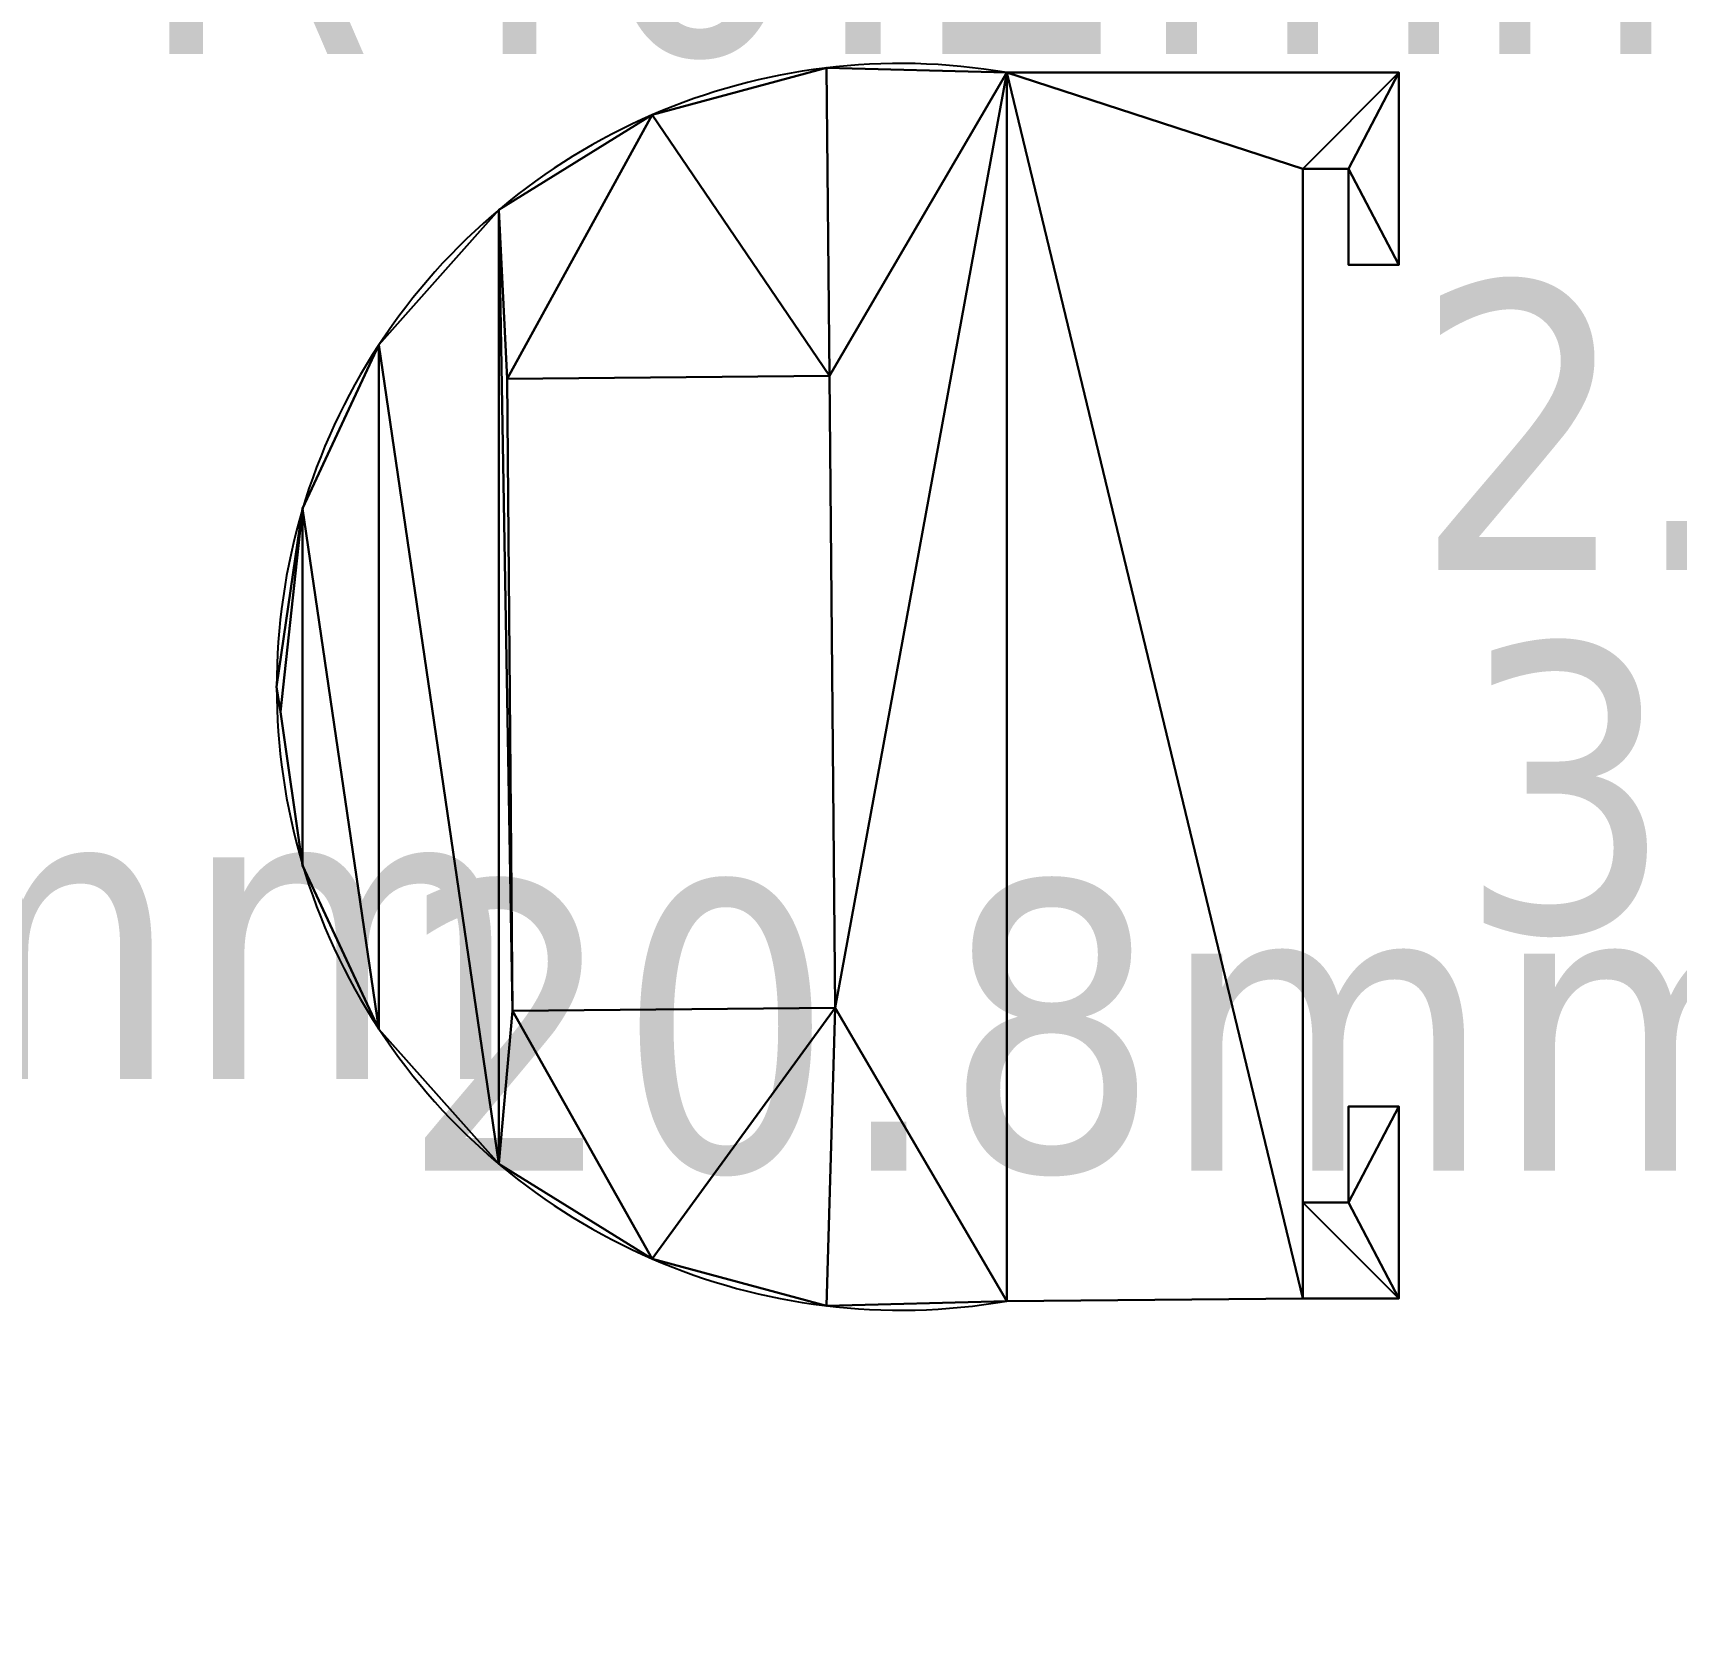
# Model space of a CAD drawing. Extents: x 8092 to 8804, y 9667 to 10646.
# Drawn here: x 8512.7 to 8618.7, y 10046.8 to 10149.3 of the extents above; entities that cross this region are included whole.
import ezdxf

# ---------------------------------------------------------------- set-up
doc = ezdxf.new("R2010")
doc.units = 0
doc.layers.get('0').update_dxf_attribs({"color": 13, "linetype": 'CONTINUOUS'})
doc.layers.get('DEFPOINTS').update_dxf_attribs({"linetype": 'CONTINUOUS'})
doc.styles.add('TAHOMA', font='tahoma.ttf')
doc.dimstyles.new('DIMSTYLE19', dxfattribs={"dimtxt": 18.601356, "dimasz": 9.300678, "dimexe": 9.300678, "dimexo": 9.300678, "dimgap": 1.860136, "dimtad": 0, "dimtih": 1, "dimtoh": 1, "dimdec": 1, "dimzin": 0, "dimtxsty": 'TAHOMA', "dimcen": 0.09, "dimazin": 3, "dimtfac": 1, "dimtdec": 4, "dimtofl": 0, "dimtmove": 0, "dimatfit": 3, "dimtolj": 1, "dimtzin": 0})
doc.dimstyles.new('DIMSTYLE21', dxfattribs={"dimtxt": 18.6817, "dimasz": 9.34085, "dimexe": 9.34085, "dimexo": 9.34085, "dimgap": 1.86817, "dimtad": 0, "dimtih": 1, "dimtoh": 1, "dimdec": 1, "dimzin": 0, "dimtxsty": 'TAHOMA', "dimcen": 0.09, "dimazin": 3, "dimtfac": 1, "dimtdec": 4, "dimtofl": 0, "dimtmove": 0, "dimatfit": 3, "dimtolj": 1, "dimtzin": 0})
doc.dimstyles.new('DIMSTYLE22', dxfattribs={"dimtxt": 18.707922, "dimasz": 9.353961, "dimexe": 9.353961, "dimexo": 9.353961, "dimgap": 1.870792, "dimtad": 0, "dimtih": 1, "dimtoh": 1, "dimdec": 1, "dimzin": 0, "dimtxsty": 'TAHOMA', "dimcen": 0.09, "dimazin": 3, "dimtfac": 1, "dimtdec": 4, "dimtofl": 0, "dimtmove": 0, "dimatfit": 3, "dimtolj": 1, "dimtzin": 0})
doc.dimstyles.new('DIMSTYLE7', dxfattribs={"dimtxt": 19.077141, "dimasz": 9.538571, "dimexe": 9.538571, "dimexo": 9.538571, "dimgap": 1.907714, "dimtad": 0, "dimtih": 1, "dimtoh": 1, "dimdec": 1, "dimzin": 0, "dimtxsty": 'TAHOMA', "dimcen": 0.09, "dimazin": 3, "dimtfac": 1, "dimtdec": 4, "dimtofl": 0, "dimtmove": 0, "dimatfit": 3, "dimtolj": 1, "dimtzin": 0})

# ---------------------------------------------------------------- blocks, each defined once
blk = doc.blocks.new('*D33')
at = {"color": 0}
for p, q in [((8453.98, 10091.16), (8463.52, 10091.16)), ((8453.98, 10081.62), (8453.98, 10091.16)), ((8454.82, 10072.09), (8463.52, 10072.09)), ((8454.82, 10065.89), (8463.52, 10065.89)), ((8453.98, 10056.35), (8453.98, 10046.81))]:
    blk.add_line(p, q, dxfattribs=at)
for points in [[(8452.39, 10081.62), (8455.57, 10081.62), (8453.98, 10072.09)], [(8455.57, 10056.35), (8452.39, 10056.35), (8453.98, 10065.89)]]:
    blk.add_solid(points, dxfattribs=at)
at = {"layer": 'DEFPOINTS', "color": 0}
for p in [(8445.28, 10072.09), (8453.98, 10072.09), (8445.28, 10065.89)]:
    blk.add_point(p, dxfattribs=at)
at = {"color": 0, "insert": (8504.39, 10091.16), "char_height": 19.077, "attachment_point": 5, "style": 'TAHOMA'}
blk.add_mtext('\\A1;6.2mm', dxfattribs=at)
blk = doc.blocks.new('*D37')
at = {"color": 0}
for p, q in [((8698.92, 10134.47), (8698.92, 10114.49)), ((8701.86, 10134.47), (8701.86, 10114.49)), ((8689.62, 10123.79), (8680.32, 10123.79)), ((8711.16, 10123.79), (8720.46, 10123.79))]:
    blk.add_line(p, q, dxfattribs=at)
for points in [[(8689.62, 10122.24), (8689.62, 10125.34), (8698.92, 10123.79)], [(8711.16, 10125.34), (8711.16, 10122.24), (8701.86, 10123.79)]]:
    blk.add_solid(points, dxfattribs=at)
at = {"layer": 'DEFPOINTS', "color": 0}
for p in [(8698.92, 10143.77), (8701.86, 10143.77), (8698.92, 10123.79)]:
    blk.add_point(p, dxfattribs=at)
at = {"color": 0, "insert": (8640.62, 10123.79), "char_height": 18.601, "attachment_point": 5, "style": 'TAHOMA'}
blk.add_mtext('\\A1;2.9mm', dxfattribs=at)
blk = doc.blocks.new('*D38')
at = {"color": 0}
for p, q in [((8701.86, 10092.54), (8701.86, 10109.74)), ((8705.12, 10092.54), (8705.12, 10109.74)), ((8692.56, 10100.44), (8683.26, 10100.44)), ((8714.42, 10100.44), (8723.72, 10100.44))]:
    blk.add_line(p, q, dxfattribs=at)
for points in [[(8692.56, 10098.89), (8692.56, 10101.99), (8701.86, 10100.44)], [(8714.42, 10101.99), (8714.42, 10098.89), (8705.12, 10100.44)]]:
    blk.add_solid(points, dxfattribs=at)
at = {"layer": 'DEFPOINTS', "color": 0}
for p in [(8701.86, 10100.44), (8701.86, 10083.24), (8705.12, 10083.24)]:
    blk.add_point(p, dxfattribs=at)
at = {"color": 0, "insert": (8643.48, 10100.44), "char_height": 18.601, "attachment_point": 5, "style": 'TAHOMA'}
blk.add_mtext('\\A1;3.3mm', dxfattribs=at)
blk = doc.blocks.new('*D41')
at = {"color": 0}
for p, q in [((8638.63, 10085.12), (8629.29, 10085.04)), ((8678.11, 10085.45), (8687.45, 10085.53)), ((8648.01, 10080.07), (8648.05, 10075.85)), ((8668.81, 10080.25), (8668.85, 10076.03))]:
    blk.add_line(p, q, dxfattribs=at)
for points in [[(8678.09, 10087.01), (8678.12, 10083.89), (8668.77, 10085.37)], [(8638.64, 10083.56), (8638.61, 10086.67), (8647.97, 10085.2)]]:
    blk.add_solid(points, dxfattribs=at)
at = {"layer": 'DEFPOINTS', "color": 0}
for p in [(8647.93, 10089.41), (8668.73, 10089.59), (8647.97, 10085.2)]:
    blk.add_point(p, dxfattribs=at)
at = {"color": 0, "insert": (8582.4, 10085.04), "char_height": 18.682, "attachment_point": 5, "style": 'TAHOMA'}
blk.add_mtext('\\A1;20.8mm', dxfattribs=at)
blk = doc.blocks.new('*D42')
at = {"color": 0}
for p, q in [((8627.76, 10157.14), (8637.12, 10157.14)), ((8637.12, 10157.14), (8642.8, 10149.71)), ((8672.86, 10110.32), (8673.04, 10110.32)), ((8672.95, 10110.23), (8672.95, 10110.41))]:
    blk.add_line(p, q, dxfattribs=at)
blk.add_solid([(8641.56, 10148.76), (8644.04, 10150.66), (8648.49, 10142.28)], dxfattribs=at)
at = {"layer": 'DEFPOINTS', "color": 0}
for p in [(8648.49, 10142.28), (8672.95, 10110.32)]:
    blk.add_point(p, dxfattribs=at)
at = {"color": 0, "insert": (8573.09, 10157.14), "char_height": 18.7079, "attachment_point": 5, "style": 'TAHOMA'}
blk.add_mtext('\\A1;R40.2mm', dxfattribs=at)

msp = doc.modelspace()

# ---------------------------------------------------------------- linework, layer by layer
for p, q in [((8563.92, 10147.08), (8563.92, 10147.08, 3.5)), ((8600.86, 10146.77), (8575.56, 10146.77)), ((8600.86, 10146.77, 3.5), (8575.56, 10146.77, 3.5)), ((8575.56, 10146.77), (8575.56, 10146.77, 3.5)), ((8600.86, 10146.77), (8600.86, 10134.37)), ((8600.86, 10146.77, 3.5), (8600.86, 10134.37, 3.5)), ((8600.86, 10146.77), (8600.86, 10146.77, 3.5)), ((8552.68, 10144.04), (8552.68, 10144.04, 3.5)), ((8594.66, 10140.57), (8594.66, 10073.84)), ((8594.66, 10140.57), (8597.6, 10140.57)), ((8594.66, 10140.57, 3.5), (8597.6, 10140.57, 3.5)), ((8594.66, 10140.57, 3.5), (8594.66, 10073.84, 3.5)), ((8594.66, 10140.57), (8594.66, 10140.57, 3.5)), ((8597.6, 10140.57), (8597.6, 10134.37)), ((8597.6, 10140.57, 3.5), (8597.6, 10134.37, 3.5)), ((8597.6, 10140.57), (8597.6, 10140.57, 3.5)), ((8542.77, 10137.91), (8542.77, 10137.91, 3.5)), ((8597.6, 10134.37), (8600.86, 10134.37)), ((8597.6, 10134.37, 3.5), (8600.86, 10134.37, 3.5)), ((8597.6, 10134.37), (8597.6, 10134.37, 3.5)), ((8600.86, 10134.37), (8600.86, 10134.37, 3.5)), ((8535.04, 10129.2), (8535.04, 10129.2, 3.5)), ((8564.12, 10127.19), (8543.32, 10127.01)), ((8564.12, 10127.19, 3.5), (8543.32, 10127.01, 3.5)), ((8564.47, 10086.39), (8564.12, 10127.19)), ((8564.47, 10086.39, 3.5), (8564.12, 10127.19, 3.5)), ((8564.12, 10127.19), (8564.12, 10127.19, 3.5)), ((8543.32, 10127.01), (8543.67, 10086.21)), ((8543.32, 10127.01, 3.5), (8543.67, 10086.21, 3.5)), ((8543.32, 10127.01), (8543.32, 10127.01, 3.5)), ((8530.12, 10118.64), (8530.12, 10118.64, 3.5)), ((8528.44, 10107.12), (8528.44, 10107.12, 3.5)), ((8528.68, 10105.5), (8528.68, 10105.5, 3.5)), ((8530.12, 10095.59), (8530.12, 10095.59, 3.5)), ((8543.67, 10086.21), (8564.47, 10086.39)), ((8543.67, 10086.21, 3.5), (8564.47, 10086.39, 3.5)), ((8543.67, 10086.21), (8543.67, 10086.21, 3.5)), ((8564.47, 10086.39), (8564.47, 10086.39, 3.5)), ((8535.04, 10085.03), (8535.04, 10085.03, 3.5)), ((8597.6, 10080.04), (8597.6, 10073.84)), ((8600.86, 10080.04), (8597.6, 10080.04)), ((8597.6, 10080.04, 3.5), (8597.6, 10073.84, 3.5)), ((8600.86, 10080.04, 3.5), (8597.6, 10080.04, 3.5)), ((8597.6, 10080.04), (8597.6, 10080.04, 3.5)), ((8600.86, 10080.04), (8600.86, 10067.64)), ((8600.86, 10080.04, 3.5), (8600.86, 10067.64, 3.5)), ((8600.86, 10080.04), (8600.86, 10080.04, 3.5)), ((8542.77, 10076.32), (8542.77, 10076.32, 3.5)), ((8594.66, 10073.84), (8597.6, 10073.84)), ((8594.66, 10073.84, 3.5), (8597.6, 10073.84, 3.5)), ((8594.66, 10073.84), (8594.66, 10073.84, 3.5)), ((8597.6, 10073.84), (8597.6, 10073.84, 3.5)), ((8552.68, 10070.19), (8552.68, 10070.19, 3.5)), ((8563.92, 10067.16), (8563.92, 10067.16, 3.5)), ((8594.66, 10067.64), (8575.56, 10067.47)), ((8594.66, 10067.64, 3.5), (8575.56, 10067.47, 3.5)), ((8575.56, 10067.47), (8575.56, 10067.47, 3.5)), ((8594.66, 10067.64), (8600.86, 10067.64)), ((8594.66, 10067.64, 3.5), (8600.86, 10067.64, 3.5)), ((8594.66, 10067.64), (8594.66, 10067.64, 3.5)), ((8600.86, 10067.64), (8600.86, 10067.64, 3.5))]:
    msp.add_line(p, q)
for centre in [(8568.68, 10107.12), (8568.68, 10107.12, 3.5)]:
    msp.add_arc(centre, 40.24, 80.1596, 279.8404)

# ---------------------------------------------------------------- dimensions: what is measured, and where the dimension line sits
at = {"color": 250}
dim = msp.add_radius_dim(center=(8672.95, 10110.32), mpoint=(8648.49, 10142.28), dimstyle='DIMSTYLE22', override={"dimpost": 'mm'}, dxfattribs=at)
dim.commit()
dim.dimension.update_dxf_attribs({"geometry": '*D42', "text_midpoint": (8573.09, 10157.14), "dimtype": 164})
for base, p1, p2, picture, middle in [((8698.92, 10123.79), (8701.86, 10143.77), (8698.92, 10143.77), '*D37', (8640.62, 10123.79)), ((8701.86, 10100.44), (8705.12, 10083.24), (8701.86, 10083.24), '*D38', (8643.48, 10100.44))]:
    dim = msp.add_linear_dim(base=base, p1=p1, p2=p2, dimstyle='DIMSTYLE19', override={"dimpost": 'mm'}, dxfattribs=at)
    dim.commit()
    dim.dimension.update_dxf_attribs({"geometry": picture, "text_midpoint": middle})
dim = msp.add_linear_dim(base=(8453.98, 10072.09), p1=(8445.28, 10065.89), p2=(8445.28, 10072.09), angle=90, dimstyle='DIMSTYLE7', override={"dimpost": 'mm'}, dxfattribs=at)
dim.commit()
dim.dimension.update_dxf_attribs({"geometry": '*D33', "text_midpoint": (8504.39, 10091.16)})
dim = msp.add_aligned_dim(p1=(8668.73, 10089.59), p2=(8647.93, 10089.41), distance=4.22, dimstyle='DIMSTYLE21', override={"dimpost": 'mm'}, dxfattribs=at)
dim.commit()
dim.dimension.update_dxf_attribs({"geometry": '*D41', "text_midpoint": (8582.4, 10085.04)})

# ---------------------------------------------------------------- meshes
mesh = msp.add_polyface()
corners = [(8530.12, 10118.64), (8528.68, 10105.5), (8528.44, 10107.12), (8530.12, 10095.59), (8535.04, 10085.03), (8535.04, 10129.2), (8542.77, 10076.32), (8542.77, 10137.91), (8543.67, 10086.21), (8552.68, 10070.19), (8543.32, 10127.01), (8564.47, 10086.39), (8563.92, 10067.16), (8575.56, 10067.47), (8552.68, 10144.04), (8564.12, 10127.19), (8563.92, 10147.08), (8575.56, 10146.77), (8594.66, 10067.64), (8594.66, 10140.57), (8600.86, 10146.77), (8594.66, 10073.84), (8597.6, 10140.57), (8600.86, 10134.37), (8597.6, 10134.37), (8600.86, 10080.04), (8597.6, 10073.84), (8597.6, 10080.04), (8600.86, 10067.64)]
mesh.append_faces([[corners[k] for k in face] for face in [(0, 1, 2), (22, 23, 24), (25, 26, 27)]], dxfattribs={"vtx0": -1})
mesh.append_faces([[corners[k] for k in face] for face in [(1, 0, 3), (3, 0, 4), (4, 5, 6), (6, 8, 9), (8, 7, 10), (9, 11, 12), (12, 11, 13), (14, 10, 7), (10, 14, 15), (15, 17, 11), (13, 17, 18), (19, 20, 22), (23, 22, 20), (28, 26, 25)]], dxfattribs={"vtx0": -1, "vtx1": -1})
mesh.append_faces([[corners[k] for k in face] for face in [(6, 7, 8), (11, 17, 13), (18, 17, 19)]], dxfattribs={"vtx0": -1, "vtx1": -1, "vtx2": -1})
mesh.append_faces([[corners[k] for k in face] for face in [(4, 0, 5), (6, 5, 7), (9, 8, 11), (15, 14, 16), (15, 16, 17), (19, 17, 20), (18, 19, 21), (21, 28, 18), (28, 21, 26)]], dxfattribs={"vtx0": -1, "vtx2": -1})
mesh = msp.add_polyface()
corners = [(8528.68, 10105.5, 3.5), (8530.12, 10118.64, 3.5), (8528.44, 10107.12, 3.5), (8530.12, 10095.59, 3.5), (8535.04, 10085.03, 3.5), (8535.04, 10129.2, 3.5), (8542.77, 10076.32, 3.5), (8542.77, 10137.91, 3.5), (8543.67, 10086.21, 3.5), (8552.68, 10070.19, 3.5), (8543.32, 10127.01, 3.5), (8564.47, 10086.39, 3.5), (8563.92, 10067.16, 3.5), (8575.56, 10067.47, 3.5), (8600.86, 10067.64, 3.5), (8594.66, 10073.84, 3.5), (8594.66, 10067.64, 3.5), (8597.6, 10073.84, 3.5), (8600.86, 10080.04, 3.5), (8597.6, 10080.04, 3.5), (8600.86, 10134.37, 3.5), (8597.6, 10140.57, 3.5), (8597.6, 10134.37, 3.5), (8600.86, 10146.77, 3.5), (8552.68, 10144.04, 3.5), (8564.12, 10127.19, 3.5), (8563.92, 10147.08, 3.5), (8575.56, 10146.77, 3.5), (8594.66, 10140.57, 3.5)]
mesh.append_faces([[corners[k] for k in face] for face in [(0, 1, 2), (20, 21, 22)]], dxfattribs={"vtx0": -1})
mesh.append_faces([[corners[k] for k in face] for face in [(1, 4, 5), (5, 6, 7), (8, 9, 11), (14, 15, 16), (15, 14, 17), (24, 25, 26), (26, 25, 27), (27, 28, 23), (28, 16, 15)]], dxfattribs={"vtx0": -1, "vtx1": -1})
mesh.append_faces([[corners[k] for k in face] for face in [(7, 6, 8), (27, 11, 13), (27, 16, 28)]], dxfattribs={"vtx0": -1, "vtx1": -1, "vtx2": -1})
mesh.append_faces([[corners[k] for k in face] for face in [(1, 0, 3), (1, 3, 4), (5, 4, 6), (8, 6, 9), (7, 8, 10), (11, 9, 12), (11, 12, 13), (17, 14, 18), (21, 20, 23), (10, 24, 7), (24, 10, 25), (27, 25, 11), (27, 13, 16), (23, 28, 21)]], dxfattribs={"vtx0": -1, "vtx2": -1})
mesh.append_faces([[corners[k] for k in face] for face in [(18, 19, 17)]], dxfattribs={"vtx2": -1})
mesh = msp.add_polyface()
corners = [(8552.68, 10144.04, 3.5), (8563.92, 10147.08), (8552.68, 10144.04), (8563.92, 10147.08, 3.5)]
mesh.append_faces([[corners[k] for k in face] for face in [(0, 1, 2), (1, 0, 3)]], dxfattribs={"vtx0": -1})
mesh = msp.add_polyface()
corners = [(8563.92, 10147.08, 3.5), (8575.56, 10146.77), (8563.92, 10147.08), (8575.56, 10146.77, 3.5)]
mesh.append_faces([[corners[k] for k in face] for face in [(0, 1, 2), (1, 0, 3)]], dxfattribs={"vtx0": -1})
mesh = msp.add_polyface()
corners = [(8575.56, 10146.77, 3.5), (8600.86, 10146.77), (8575.56, 10146.77), (8600.86, 10146.77, 3.5)]
mesh.append_faces([[corners[k] for k in face] for face in [(0, 1, 2), (1, 0, 3)]], dxfattribs={"vtx0": -1})
mesh = msp.add_polyface()
corners = [(8600.86, 10146.77), (8600.86, 10134.37, 3.5), (8600.86, 10134.37), (8600.86, 10146.77, 3.5)]
mesh.append_faces([[corners[k] for k in face] for face in [(0, 1, 2), (1, 0, 3)]], dxfattribs={"vtx0": -1})
mesh = msp.add_polyface()
corners = [(8542.77, 10137.91, 3.5), (8552.68, 10144.04), (8542.77, 10137.91), (8552.68, 10144.04, 3.5)]
mesh.append_faces([[corners[k] for k in face] for face in [(0, 1, 2), (1, 0, 3)]], dxfattribs={"vtx0": -1})
mesh = msp.add_polyface()
corners = [(8597.6, 10140.57, 3.5), (8594.66, 10140.57), (8597.6, 10140.57), (8594.66, 10140.57, 3.5)]
mesh.append_faces([[corners[k] for k in face] for face in [(0, 1, 2), (1, 0, 3)]], dxfattribs={"vtx0": -1})
mesh = msp.add_polyface()
corners = [(8594.66, 10140.57), (8594.66, 10073.84, 3.5), (8594.66, 10073.84), (8594.66, 10140.57, 3.5)]
mesh.append_faces([[corners[k] for k in face] for face in [(0, 1, 2), (1, 0, 3)]], dxfattribs={"vtx0": -1})
mesh = msp.add_polyface()
corners = [(8597.6, 10140.57, 3.5), (8597.6, 10134.37), (8597.6, 10134.37, 3.5), (8597.6, 10140.57)]
mesh.append_faces([[corners[k] for k in face] for face in [(0, 1, 2), (1, 0, 3)]], dxfattribs={"vtx0": -1})
mesh = msp.add_polyface()
corners = [(8542.77, 10137.91, 3.5), (8535.04, 10129.2), (8535.04, 10129.2, 3.5), (8542.77, 10137.91)]
mesh.append_faces([[corners[k] for k in face] for face in [(0, 1, 2), (1, 0, 3)]], dxfattribs={"vtx0": -1})
mesh = msp.add_polyface()
corners = [(8600.86, 10134.37, 3.5), (8597.6, 10134.37), (8600.86, 10134.37), (8597.6, 10134.37, 3.5)]
mesh.append_faces([[corners[k] for k in face] for face in [(0, 1, 2), (1, 0, 3)]], dxfattribs={"vtx0": -1})
mesh = msp.add_polyface()
corners = [(8535.04, 10129.2, 3.5), (8530.12, 10118.64), (8530.12, 10118.64, 3.5), (8535.04, 10129.2)]
mesh.append_faces([[corners[k] for k in face] for face in [(0, 1, 2), (1, 0, 3)]], dxfattribs={"vtx0": -1})
mesh = msp.add_polyface()
corners = [(8564.12, 10127.19, 3.5), (8543.32, 10127.01), (8564.12, 10127.19), (8543.32, 10127.01, 3.5)]
mesh.append_faces([[corners[k] for k in face] for face in [(0, 1, 2), (1, 0, 3)]], dxfattribs={"vtx0": -1})
mesh = msp.add_polyface()
corners = [(8564.12, 10127.19, 3.5), (8564.47, 10086.39), (8564.47, 10086.39, 3.5), (8564.12, 10127.19)]
mesh.append_faces([[corners[k] for k in face] for face in [(0, 1, 2), (1, 0, 3)]], dxfattribs={"vtx0": -1})
mesh = msp.add_polyface()
corners = [(8543.32, 10127.01), (8543.67, 10086.21, 3.5), (8543.67, 10086.21), (8543.32, 10127.01, 3.5)]
mesh.append_faces([[corners[k] for k in face] for face in [(0, 1, 2), (1, 0, 3)]], dxfattribs={"vtx0": -1})
mesh = msp.add_polyface()
corners = [(8530.12, 10118.64, 3.5), (8528.44, 10107.12), (8528.44, 10107.12, 3.5), (8530.12, 10118.64)]
mesh.append_faces([[corners[k] for k in face] for face in [(0, 1, 2), (1, 0, 3)]], dxfattribs={"vtx0": -1})
mesh = msp.add_polyface()
corners = [(8528.44, 10107.12, 3.5), (8528.68, 10105.5), (8528.68, 10105.5, 3.5), (8528.44, 10107.12)]
mesh.append_faces([[corners[k] for k in face] for face in [(0, 1, 2), (1, 0, 3)]], dxfattribs={"vtx0": -1})
mesh = msp.add_polyface()
corners = [(8528.68, 10105.5, 3.5), (8530.12, 10095.59), (8530.12, 10095.59, 3.5), (8528.68, 10105.5)]
mesh.append_faces([[corners[k] for k in face] for face in [(0, 1, 2), (1, 0, 3)]], dxfattribs={"vtx0": -1})
mesh = msp.add_polyface()
corners = [(8530.12, 10095.59, 3.5), (8535.04, 10085.03), (8535.04, 10085.03, 3.5), (8530.12, 10095.59)]
mesh.append_faces([[corners[k] for k in face] for face in [(0, 1, 2), (1, 0, 3)]], dxfattribs={"vtx0": -1})
mesh = msp.add_polyface()
corners = [(8543.67, 10086.21, 3.5), (8564.47, 10086.39), (8543.67, 10086.21), (8564.47, 10086.39, 3.5)]
mesh.append_faces([[corners[k] for k in face] for face in [(0, 1, 2), (1, 0, 3)]], dxfattribs={"vtx0": -1})
mesh = msp.add_polyface()
corners = [(8535.04, 10085.03, 3.5), (8542.77, 10076.32), (8542.77, 10076.32, 3.5), (8535.04, 10085.03)]
mesh.append_faces([[corners[k] for k in face] for face in [(0, 1, 2), (1, 0, 3)]], dxfattribs={"vtx0": -1})
mesh = msp.add_polyface()
corners = [(8597.6, 10080.04, 3.5), (8597.6, 10073.84), (8597.6, 10073.84, 3.5), (8597.6, 10080.04)]
mesh.append_faces([[corners[k] for k in face] for face in [(0, 1, 2), (1, 0, 3)]], dxfattribs={"vtx0": -1})
mesh = msp.add_polyface()
corners = [(8597.6, 10080.04, 3.5), (8600.86, 10080.04), (8597.6, 10080.04), (8600.86, 10080.04, 3.5)]
mesh.append_faces([[corners[k] for k in face] for face in [(0, 1, 2), (1, 0, 3)]], dxfattribs={"vtx0": -1})
mesh = msp.add_polyface()
corners = [(8600.86, 10080.04), (8600.86, 10067.64, 3.5), (8600.86, 10067.64), (8600.86, 10080.04, 3.5)]
mesh.append_faces([[corners[k] for k in face] for face in [(0, 1, 2), (1, 0, 3)]], dxfattribs={"vtx0": -1})
mesh = msp.add_polyface()
corners = [(8552.68, 10070.19, 3.5), (8542.77, 10076.32), (8552.68, 10070.19), (8542.77, 10076.32, 3.5)]
mesh.append_faces([[corners[k] for k in face] for face in [(0, 1, 2), (1, 0, 3)]], dxfattribs={"vtx0": -1})
mesh = msp.add_polyface()
corners = [(8594.66, 10073.84, 3.5), (8597.6, 10073.84), (8594.66, 10073.84), (8597.6, 10073.84, 3.5)]
mesh.append_faces([[corners[k] for k in face] for face in [(0, 1, 2), (1, 0, 3)]], dxfattribs={"vtx0": -1})
mesh = msp.add_polyface()
corners = [(8563.92, 10067.16, 3.5), (8552.68, 10070.19), (8563.92, 10067.16), (8552.68, 10070.19, 3.5)]
mesh.append_faces([[corners[k] for k in face] for face in [(0, 1, 2), (1, 0, 3)]], dxfattribs={"vtx0": -1})
mesh = msp.add_polyface()
corners = [(8575.56, 10067.47, 3.5), (8563.92, 10067.16), (8575.56, 10067.47), (8563.92, 10067.16, 3.5)]
mesh.append_faces([[corners[k] for k in face] for face in [(0, 1, 2), (1, 0, 3)]], dxfattribs={"vtx0": -1})
mesh = msp.add_polyface()
corners = [(8594.66, 10067.64, 3.5), (8575.56, 10067.47), (8594.66, 10067.64), (8575.56, 10067.47, 3.5)]
mesh.append_faces([[corners[k] for k in face] for face in [(0, 1, 2), (1, 0, 3)]], dxfattribs={"vtx0": -1})
mesh = msp.add_polyface()
corners = [(8600.86, 10067.64, 3.5), (8594.66, 10067.64), (8600.86, 10067.64), (8594.66, 10067.64, 3.5)]
mesh.append_faces([[corners[k] for k in face] for face in [(0, 1, 2), (1, 0, 3)]], dxfattribs={"vtx0": -1})

doc.saveas('drawing.dxf')
